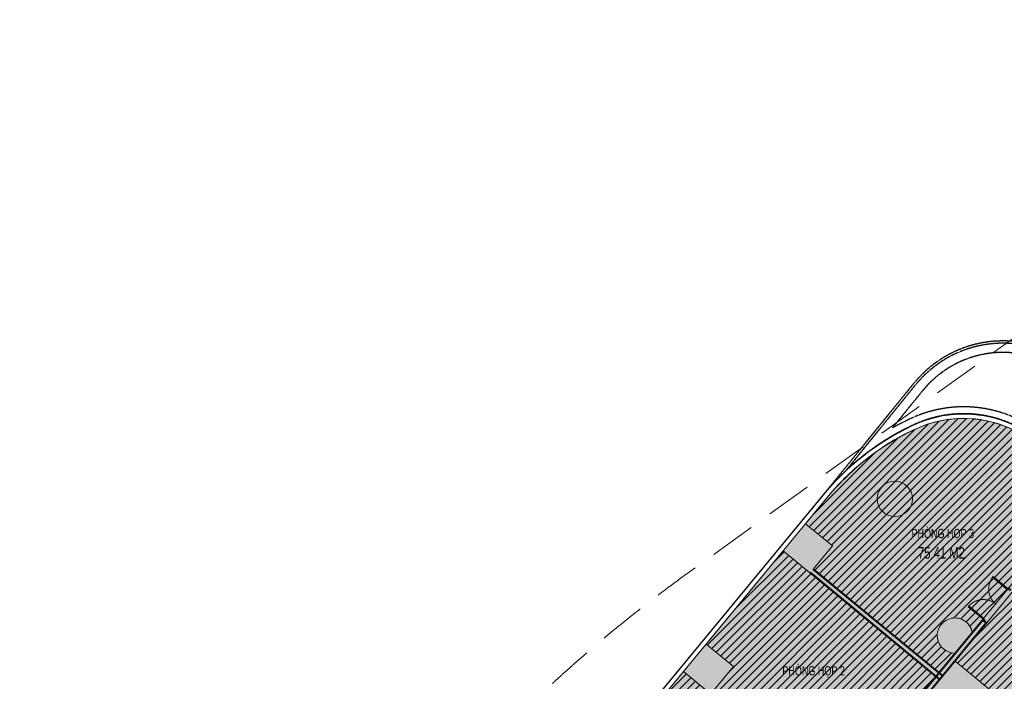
# Model space of a CAD drawing. Header units: millimetres. Extents: x -11451263 to 11578383104, y -507 to 1450429.
# Drawn here: x 11685755 to 11728619, y 1131474 to 1160292 of the extents above; entities that cross this region are included whole.
import ezdxf

# ---------------------------------------------------------------- set-up
doc = ezdxf.new("R2010")
doc.units = ezdxf.units.MM
doc.header["$MEASUREMENT"] = 0
for name, pattern in [('DASH', [0.35, 0.25, -0.1]), ('DASH2-1', [3, 2, -1]), ('Xref_ST_MBDV Cot vach 30.7.2022$0$HIDDEN2', [0.1875, 0.125, -0.0625])]:
    doc.linetypes.add(name, pattern=pattern)
doc.layers.get('0').update_dxf_attribs({"linetype": 'CONTINUOUS', "lineweight": 13})
doc.layers.get('Defpoints').update_dxf_attribs({"color": 5, "linetype": 'CONTINUOUS', "lineweight": 13})
doc.layers.add('A-GLAZ', color=135, linetype='CONTINUOUS')
doc.layers.add('canopy', color=2, linetype='DASH')
for name, color, linetype, lineweight in [('CUA', 37, 'CONTINUOUS', 13), ('DO DIEN TICH THONG THUY', 141, 'CONTINUOUS', 13), ('KT-Chu viet', 255, 'CONTINUOUS', 20), ('KT-Kich thuoc', 159, 'CONTINUOUS', 18), ('KT-Net cat', 1, 'CONTINUOUS', 40), ('KT-Net cua', 87, 'CONTINUOUS', 9), ('KT-Net to mau', 159, 'CONTINUOUS', 18)]:
    doc.layers.add(name, color=color, linetype=linetype, lineweight=lineweight)
doc.styles.add('Xref_ST_MBDV Cot vach 30.7.2022$0$Arial', font='arial.ttf', dxfattribs={"width": 0.7})
pattern_1 = [(45, (0, 0), (-176.7766952966369, 176.7766952966369), [])]

# ---------------------------------------------------------------- blocks, each defined once
blk = doc.blocks.new('WWW')
at = {"layer": 'Defpoints', "linetype": 'DASH2-1', "lineweight": 13, "ltscale": 1000, "flags": 128}
blk.add_lwpolyline([(11429816.83619249, 1022160.11654377), (11450185.49670112, 1019986.391927242), (11488615.66733754, 1021167.255579472), (11491469.21243858, 1024811.360972404), (11462655.78743005, 1159053.890039921), (11457975.31629252, 1176930.890178204), (11455625.97722399, 1177744.852323532), (11446686.1578691, 1170981.351434231), (11423166.61122441, 1153069.948107719), (11399484.09766066, 1135982.713739872, 0.6848770391193201), (11429816.83619249, 1022160.116543293)], format="xyb", dxfattribs=at)
blk = doc.blocks.new('qwqew')
at = {"true_color": 0xf1f36d}
h = blk.add_hatch(color=51, dxfattribs=at)
h.dxf.hatch_style = 1
edge = h.paths.add_edge_path()
edge.add_line((11718437.77110732, 1118179.992290772), (11710569.20471745, 1124678.149663741))
edge.add_line((11710569.20471745, 1124678.149663741), (11709416.1146444, 1125630.414712881))
edge.add_line((11709416.1146444, 1125630.414712881), (11721004.72675393, 1139669.725478306))
edge.add_arc((11729226.46166427, 1132687.073946153), 10786.76723376222, 114.9383965775657, 139.6590306859552, ccw=False)
edge.add_arc((11726808.03400125, 1138007.731455607), 4942.742366699339, 47.360598563514486, 115.5236072241859, ccw=False)
edge.add_line((11730156.15877222, 1141643.768119556), (11736151.04760908, 1136692.963808679))
edge.add_arc((11739587.49224387, 1140504.033590695), 5131.608384452335, 227.9589942763417, 270)
edge.add_arc((11739587.49222858, 1140504.033734377), 5131.608528133715, 270.0000001707636, 294.4101791691181)
edge.add_line((11741708.2126638, 1135831.138387631), (11742588.10747162, 1133917.836073722))
edge.add_line((11742588.10747162, 1133917.836073722), (11740641.73283619, 1131560.986794643))
edge.add_line((11740641.73283619, 1131560.986794643), (11739004.17489317, 1129578.081147177))
edge.add_line((11739004.17489317, 1129578.081147177), (11735269.85981914, 1125103.13325641))
edge.add_line((11735269.85981914, 1125103.13325641), (11731823.13613338, 1127949.567102154))
edge.add_line((11731823.13613338, 1127949.567102154), (11730422.49160948, 1126252.801893943))
edge.add_line((11730422.49160948, 1126252.801893943), (11727260.91782368, 1128863.988514861))
edge.add_line((11727260.91782368, 1128863.988514861), (11723249.28489205, 1124006.33463445))
edge.add_line((11723249.28489205, 1124006.33463445), (11729417.73426215, 1118912.197574505))
edge.add_line((11729417.73426215, 1118912.197574505), (11727507.43298836, 1116599.029136439))
edge.add_line((11727507.43298836, 1116599.029136439), (11721338.98360082, 1121693.166205778))
edge.add_line((11721338.98360082, 1121693.166205778), (11718437.77110732, 1118179.992290772))
at = {"elevation": 0.01012449279239614}
blk.add_lwpolyline([(11718437.77110732, 1118179.992290772), (11710569.20471745, 1124678.149663741), (11710569.20471745, 1124678.149663741), (11709416.1146444, 1125630.414712881), (11721004.72675393, 1139669.725478306, -0.1082843916408914), (11724678.2906047, 1142468.100853807, -0.3065085925195341), (11730156.15877222, 1141643.768119556), (11736151.04760908, 1136692.963808679, 0.1855241183377237), (11739587.49224387, 1135372.425206243, 0.1069140922786615), (11741708.2126638, 1135831.138387631), (11742588.10747162, 1133917.836073722), (11740641.73283619, 1131560.986794643), (11739004.17489317, 1129578.081147177), (11739004.17489317, 1129578.081147177), (11735269.85981914, 1125103.13325641), (11731823.13613338, 1127949.567102154), (11730422.49160948, 1126252.801893943), (11727260.91782368, 1128863.988514861), (11723249.28489205, 1124006.33463445), (11729417.73426215, 1118912.197574505), (11727507.43298836, 1116599.029136439), (11721338.98360082, 1121693.166205778)], format="xyb", close=True, dxfattribs=at)
blk = doc.blocks.new('khgklh')
at = {"layer": 'canopy', "ltscale": 5}
for points, elevation in [([(-18945.86928777024, 43786.02017435757), (-14988.56324752606, 48666.06589321839, -0.4172078839201567), (-7916.232366517186, 49368.02601656877), (-1624.642590707168, 44158.67980722012, 0.5427605928399507), (1576.630125815049, 45159.34965829086), (5400.656127905473, 58801.39789765421, -0.164017220145192), (7560.14835148491, 61968.52853672532), (10560.02937751077, 64235.91809645295)], -5.816984472773769e-10), ([(-18771.74248792976, 43996.86939158244, -0.114295201699565), (-14792.5649520997, 46954.83863209374, -0.2928743684062803), (-9335.402400346473, 45993.26230838662), (-3341.329632302746, 41043.13193778321, 0.5644825679651205), (4742.861589523032, 43483.42232821696), (10560.02937751077, 64235.91809645295)], -8.189240795089623e-10), ([(-17920.23651370965, 44892.0358618903), (-14910.89166102186, 48603.08077870682, -0.4172078839200216), (-7980.007397634909, 49291.00169959012), (-1688.417621819302, 44081.65549023775, 0.542760592839947), (1672.918730523437, 45132.35883386573), (5496.944732628763, 58774.40707327751, -0.1640172201451811), (7620.445419145748, 61888.75220169174), (10515.44654295221, 64076.87075258372)], -5.816984472773769e-10), ([(-15912.30314243026, 46733.09579230705), (-14600.20531500876, 48351.14032065962, -0.4172078839200757), (-8235.10752210021, 48982.90443167649), (-1943.517746269703, 43773.55822230829, 0.5427605928401553), (2058.073149362579, 45024.39553616522), (5882.099151520059, 58666.44377577119, -0.1640172201451784), (7861.633689790964, 61569.64686155645), (9941.796956105158, 63141.88937105844)], -5.816984472773769e-10), ([(-15912.30314243026, 46733.09579230752, -0.02479436152955302), (-14910.38229551166, 47230.74579394143, -0.2925871405755482), (-9138.221959898248, 46219.50001045084), (-3145.091216720641, 41270.14759935485, 0.5651951734208008), (4453.031357340515, 43560.9542815797), (9941.796956105158, 63141.88937105844)], -8.189240795089623e-10)]:
    blk.add_lwpolyline(points, format="xyb", dxfattribs=dict(at, elevation=elevation))
at = {"layer": 'canopy', "ltscale": 5, "elevation": -5.816984472773769e-10}
blk.add_lwpolyline([(-16478.42880707979, 46034.96451360034), (-16477.05188196898, 46036.66250142967)], dxfattribs=at)
blk = doc.blocks.new('*U483')
for p, q in [((-32.53264534438404, -117.6504440573707), (-533.7217159581074, -531.5459810159471)), ((-19.79739805360532, -133.0716462297927), (-45.26789263516287, -102.2292418849488)), ((-520.9864686673287, -546.9671831883692), (-546.4569632488862, -516.1247788435251)), ((1024.492879806787, -1397.610224388413), (523.3038091930632, -1811.505761346989)), ((1011.757632516008, -1382.189022215991), (1037.228127097565, -1413.031426560835)), ((510.5685619022844, -1796.084559174567), (536.039056483842, -1826.926963519412))]:
    blk.add_line(p, q)
for points in [[(77.10601086248778, 63.67623645420599), (115.3117527348242, 17.41262993694011), (69.04814621718026, -20.79311193570834), (62.6805225717909, -13.08251084949734), (31.8381182269469, -38.55300543105488), (0, 0)], [(31.8381182269469, -38.55300543105488), (57.30861280850445, -69.39540977589877), (-598.0924795294385, -610.6434196422631), (-623.5629741109962, -579.8010152974189)], [(1223.27826704911, -1324.23195908379), (1185.072525176774, -1277.968352566524), (1138.80891865913, -1316.174094439172), (1145.176542304519, -1323.884695525383), (1114.334137959675, -1349.355190106941), (1146.172256186622, -1387.908195537996)], [(1114.334137959675, -1349.355190106941), (1088.863643378118, -1318.512785762097), (433.4625510401747, -1859.760795628461), (458.9330456217322, -1890.603199973305)]]:
    blk.add_lwpolyline(points, close=True)
at = {"linetype": 'Xref_ST_MBDV Cot vach 30.7.2022$0$HIDDEN2', "ltscale": 200}
for centre, radius, start, end in [((31.83811822708106, -38.55300543065225), 850.000000013549, 219.5508579170515, 309.5508186493041), ((1114.334137961693, -1349.355190107054), 850.0000000146655, 129.5508186493042, 219.5507793815491)]:
    blk.add_arc(centre, radius, start, end, dxfattribs=at)

msp = doc.modelspace()

# ---------------------------------------------------------------- hatches: boundary and pattern name
at = {"layer": 'DO DIEN TICH THONG THUY'}
h = msp.add_hatch(dxfattribs=at)
h.set_pattern_fill('ANSI31', color=256, scale=2000)
h.set_pattern_definition(pattern_1)
edge = h.paths.add_edge_path(flags=16)
edge.add_arc((11736028.76915021, 1135240.607469541), 765.0000000003364, 0, 360)
edge = h.paths.add_edge_path(flags=16)
edge.add_arc((11731284.85398141, 1129496.239021114), 764.9999999980492, 0, 360)
edge = h.paths.add_edge_path()
edge.add_line((11732485.0193685, 1139720.507637789), (11726437.30960813, 1132397.384880487))
edge.add_line((11726437.30960813, 1132397.384880487), (11728650.24002497, 1130569.863859126))
edge.add_line((11728650.24002497, 1130569.863859126), (11728650.24002178, 1130569.863855016))
edge.add_line((11728650.24002178, 1130569.863855016), (11731657.35905731, 1128086.472036553))
edge.add_line((11731657.35905731, 1128086.472036553), (11737907.82034671, 1135655.104978129))
edge.add_arc((11739587.4928208, 1140504.033209293), 5131.608384436699, 227.9589942766547, 250.89387507958338, ccw=False)
edge.add_line((11736151.04818604, 1136692.96342727), (11732485.0193685, 1139720.507637789))
h = msp.add_hatch(dxfattribs=at)
h.set_pattern_fill('ANSI31', color=256, scale=2000)
h.set_pattern_definition(pattern_1)
h.paths.add_polyline_path([(11718959.36945388, 1137191.731030101), (11715614.18138285, 1133138.976192468), (11716795.79782565, 1132163.157297997), (11715958.33057647, 1131149.258470482), (11721400.83631768, 1126660.142821274), (11725584.52155821, 1131725.950700826)])
h = msp.add_hatch(dxfattribs=at)
h.set_pattern_fill('ANSI31', color=256, scale=2000)
h.set_pattern_definition(pattern_1)
h.paths.add_polyline_path([(11716054.96996889, 1120186.693460679), (11710611.71250692, 1124681.939869883), (11711439.27096119, 1125684.023698282), (11710263.13767005, 1126655.789565929), (11714630.54331942, 1131947.565945063), (11721254.50523587, 1126482.768595251)])

# ---------------------------------------------------------------- linework, layer by layer
at = {"layer": 'A-GLAZ'}
msp.add_lwpolyline([(11689665.75802228, 1092329.3390606, -0.05031291028689125), (11692398.30076624, 1104598.847194697, -0.0717433244059158), (11693242.52538222, 1106368.189479278), (11699504.60879114, 1113942.095854623, -0.4142018888046807), (11700912.40108435, 1114076.413013152), (11702162.08820797, 1113044.374471862, 0.3664971645447159), (11702865.99950547, 1113143.916667078), (11708465.58668222, 1119924.411608631, 0.1975864614484913), (11708530.01311623, 1121033.653931263, -0.276634261830654), (11709064.80671431, 1125518.462103772), (11720851.37271339, 1139798.117421889, -0.1142951996060862), (11724830.55016599, 1142756.086626064, -0.2928743732055457), (11730287.71280098, 1141794.510338694), (11736281.78556902, 1136844.37996809, 0.5644825679610956), (11744365.97679083, 1139284.670358468), (11750085.27946376, 1159688.036539919, -0.1237807818447552), (11751854.44965481, 1162267.145113502), (11756669.23146863, 1166178.294010426)], format="xyb", dxfattribs=at)
at = {"layer": 'DO DIEN TICH THONG THUY'}
for points in [[(11718959.36945388, 1137191.731030101), (11715614.18138285, 1133138.976192468), (11716795.79782565, 1132163.157297997), (11715958.33057647, 1131149.258470482), (11721400.83631768, 1126660.142821274), (11725584.52155821, 1131725.950700826)], [(11716054.96996889, 1120186.693460679), (11710611.71250692, 1124681.939869883), (11711439.27096119, 1125684.023698282), (11710263.13767005, 1126655.789565929), (11714630.54331942, 1131947.565945063), (11721254.50523587, 1126482.768595251)]]:
    msp.add_lwpolyline(points, close=True, dxfattribs=at)
msp.add_circle((11723814.4344021, 1139452.605396044), 765.0000000016465, dxfattribs=at)
at = {"layer": 'KT-Net cat'}
for p, q in [((11720255.69152906, 1136400.0131715), (11725887.11836288, 1131754.902821108)), ((11720128.42825371, 1136245.727531387), (11725759.85508752, 1131600.617180995)), ((11723037.76620316, 1128618.548362703), (11727632.72392243, 1134182.54544229)), ((11723191.97743668, 1128491.194935355), (11727786.93515594, 1134055.192014941))]:
    msp.add_line(p, q, dxfattribs=at)
at = {"layer": 'KT-Net cua', "elevation": 7.594635661319822e-05}
for points in [[(11742715.6915448, 1098213.837170099, 0.3630403638588768), (11716725.05433078, 1098787.380446892), (11714591.22478789, 1096195.827318794), (11708774.62100789, 1089152.548921948, -0.1023702042474735), (11703590.09995201, 1086517.946271504), (11694962.19599849, 1083239.001677916, -0.493834242997169), (11689259.0341623, 1086934.96090453, -0.0221705212270917), (11689665.75858977, 1092329.338766322, -0.05031290967332869), (11692398.30130829, 1104598.846749833, -0.07174332577077512), (11693242.52593599, 1106368.189069827), (11699504.60934491, 1113942.095445174, -0.4142018888050659), (11700912.39918798, 1114076.414626887), (11702162.08876175, 1113044.374062409, 0.3664971645011673), (11702866.00005919, 1113143.91625757), (11708465.58723598, 1119924.411199182, 0.1975864630503956), (11708530.01366706, 1121033.65353033, -0.2766342612831019), (11709064.8072681, 1125518.461694348), (11720851.37326716, 1139798.117012441, -0.1142952016995842), (11724830.55080299, 1142756.086252952, -0.2928743684062803), (11730287.71335474, 1141794.509929245)], [(11742852.83851501, 1098359.588166526, 0.3634299594161373), (11716583.86336019, 1098930.547425216), (11714436.92035423, 1096323.067890845), (11708633.64037893, 1089295.923181165, -0.1021746656714132), (11703528.16108235, 1086708.363127026), (11694893.11196018, 1083426.703086876, -0.4928533176307288), (11689459.2816193, 1086939.836099237, -0.02212502918027143), (11689864.33013507, 1092305.477890462, -0.05032007347455874), (11692588.7295252, 1104537.688861283, -0.07142609554411986), (11693403.24580584, 1106248.707700318), (11699658.74793934, 1113814.654110803, -0.4142018888051864), (11700785.05245335, 1113922.197866516), (11702043.86445363, 1112882.623659513, 0.3732636835748032), (11703018.01233008, 1113013.900124122), (11708634.78879205, 1119815.209432485, 0.202971232246187), (11708716.03001525, 1121107.638836036, -0.2769801358065155), (11709221.08533835, 1125393.612269968), (11721004.72730776, 1139669.725068936, -0.1142243643297403), (11724909.07678995, 1142572.139566867, -0.2930792696193114), (11730156.15932603, 1141643.767710072)]]:
    msp.add_lwpolyline(points, format="xyb", dxfattribs=at)

# ---------------------------------------------------------------- block references
at = {"layer": 'KT-Kich thuoc'}
msp.add_blockref('WWW', (314999.9999876227, 1.121917739510536e-05, 1.190182883904904e-08), dxfattribs=at)
at = {"layer": 'KT-Net to mau'}
msp.add_blockref('qwqew', (-0.0001904554665088654, -0.0002009845338761806, -1.626592292229899e-08), dxfattribs=at)

# ---------------------------------------------------------------- texts
at = {"layer": 'KT-Chu viet', "char_height": 400, "width": 3470.586630286494, "attachment_point": 2, "style": 'Xref_ST_MBDV Cot vach 30.7.2022$0$Arial'}
for s, insert in [('PHÒNG HỌP 3', (11725901.38195632, 1138145.611181329)), ('PHÒNG HỌP 2', (11720282.0051416, 1132173.783692131))]:
    msp.add_mtext(s, dxfattribs=dict(at, insert=insert))

# ---------------------------------------------------------------- next in the draw order: block references
at = {"layer": 'canopy'}
msp.add_blockref('khgklh', (11739624.74618013, 1095803.11802323, 4.461234837821253e-05), dxfattribs=at)

# ---------------------------------------------------------------- next in the draw order: hatches: boundary and pattern name
at = {"layer": 'DO DIEN TICH THONG THUY'}
h = msp.add_hatch(dxfattribs=at)
h.set_pattern_fill('ANSI31', color=256, scale=2000)
h.set_pattern_definition(pattern_1)
edge = h.paths.add_edge_path()
edge.add_line((11732307.69825857, 1139866.99042574), (11729959.82690448, 1141814.981846288))
edge.add_arc((11726807.31391515, 1138017.164289588), 4935.762994906784, 50.30442903647355, 112.6359711206999)
edge.add_arc((11728529.70049169, 1133886.707307159), 9410.949069556476, 112.6359711206713, 127.5840990075255)
edge.add_arc((11730497.88168712, 1131329.504169057), 12637.87099417236, 127.5840990075357, 138.7012986164619)
edge.add_line((11721003.31343755, 1139670.304911177), (11719933.03100796, 1138371.34403343))
edge.add_line((11719933.03100796, 1138371.34403343), (11721103.23500989, 1137404.945176856))
edge.add_line((11721103.23500989, 1137404.945176856), (11720275.39605494, 1136402.606557184))
edge.add_line((11720275.39605494, 1136402.606557184), (11725726.85842248, 1131900.595645645))
edge.add_line((11725726.85842248, 1131900.595645645), (11726422.92478821, 1132743.456769238))
edge.add_arc((11726425.78680933, 1133508.451415517), 765.0000000001725, 107.932381642866, 269.78564429622384, ccw=False)
edge.add_arc((11726425.78680933, 1133508.451415518), 764.9999999998621, 11.112009179491281, 107.93238164301479, ccw=False)
edge.add_line((11727176.44481109, 1133655.888060856), (11731166.83937765, 1138487.824516252))
edge.add_arc((11731169.68603567, 1139252.796537923), 764.977318225995, 199.0458509678959, 269.7867886241045, ccw=False)
edge.add_arc((11731169.5630332, 1139252.887490625), 764.890739703143, 109.0387911509325, 199.0552976941009, ccw=False)
edge.add_arc((11731169.89302762, 1139253.13612091), 764.7634579026295, 11.085051525908682, 109.06823817597001, ccw=False)
edge.add_line((11731920.38818631, 1139400.174086504), (11732307.69825857, 1139866.99042574))

# ---------------------------------------------------------------- next in the draw order: linework, layer by layer
msp.add_lwpolyline([(11732307.69825857, 1139866.99042574), (11729959.82690448, 1141814.981846288, 0.2788830540022475), (11724907.66286475, 1142572.719385142, 0.06531615907032788), (11722789.72492904, 1141344.498061131, 0.04854601674622517), (11721003.31343755, 1139670.304911177), (11719933.03100796, 1138371.34403343), (11721103.23500989, 1137404.945176856), (11720275.39605494, 1136402.606557184), (11725726.85842248, 1131900.595645645), (11726422.92478821, 1132743.456769238, -0.8529739861423612), (11726190.24761034, 1134236.288131918, -0.4495246695417973), (11727176.44481109, 1133655.888060856), (11731166.83937765, 1138487.824516252, -0.3188567768608547), (11730446.58530711, 1139003.165542742, -0.4142979455308696), (11730920.04938088, 1139975.937129993, -0.4556376601085396), (11731920.38818631, 1139400.174086504)], format="xyb", close=True, dxfattribs=at)
msp.add_lwpolyline([(11732485.0193685, 1139720.507637789), (11726437.30960813, 1132397.384880487), (11728650.24002497, 1130569.863859126), (11728650.24002178, 1130569.863855016), (11731657.35905731, 1128086.472036553), (11737907.82034671, 1135655.104978129, -0.1004076963122382), (11736151.04818604, 1136692.96342727), (11732485.0193685, 1139720.507637789)], format="xyb", dxfattribs=at)
at = {"layer": 'KT-Net cat'}
msp.add_line((11727632.72392243, 1134182.545442291), (11727786.93515594, 1134055.192014942), dxfattribs=at)

# ---------------------------------------------------------------- next in the draw order: block references
at = {"layer": 'CUA', "rotation": 280.8976534761976}
msp.add_blockref('*U483', (11728778.91240406, 1135570.440238258), dxfattribs=at)

# ---------------------------------------------------------------- next in the draw order: texts
at = {"layer": 'KT-Chu viet', "insert": (11725842.09070157, 1137350.814132043), "char_height": 500, "width": 5339.45268739584, "attachment_point": 2, "style": 'Xref_ST_MBDV Cot vach 30.7.2022$0$Arial'}
msp.add_mtext('75.41 M2', dxfattribs=at)

doc.saveas('drawing.dxf')
